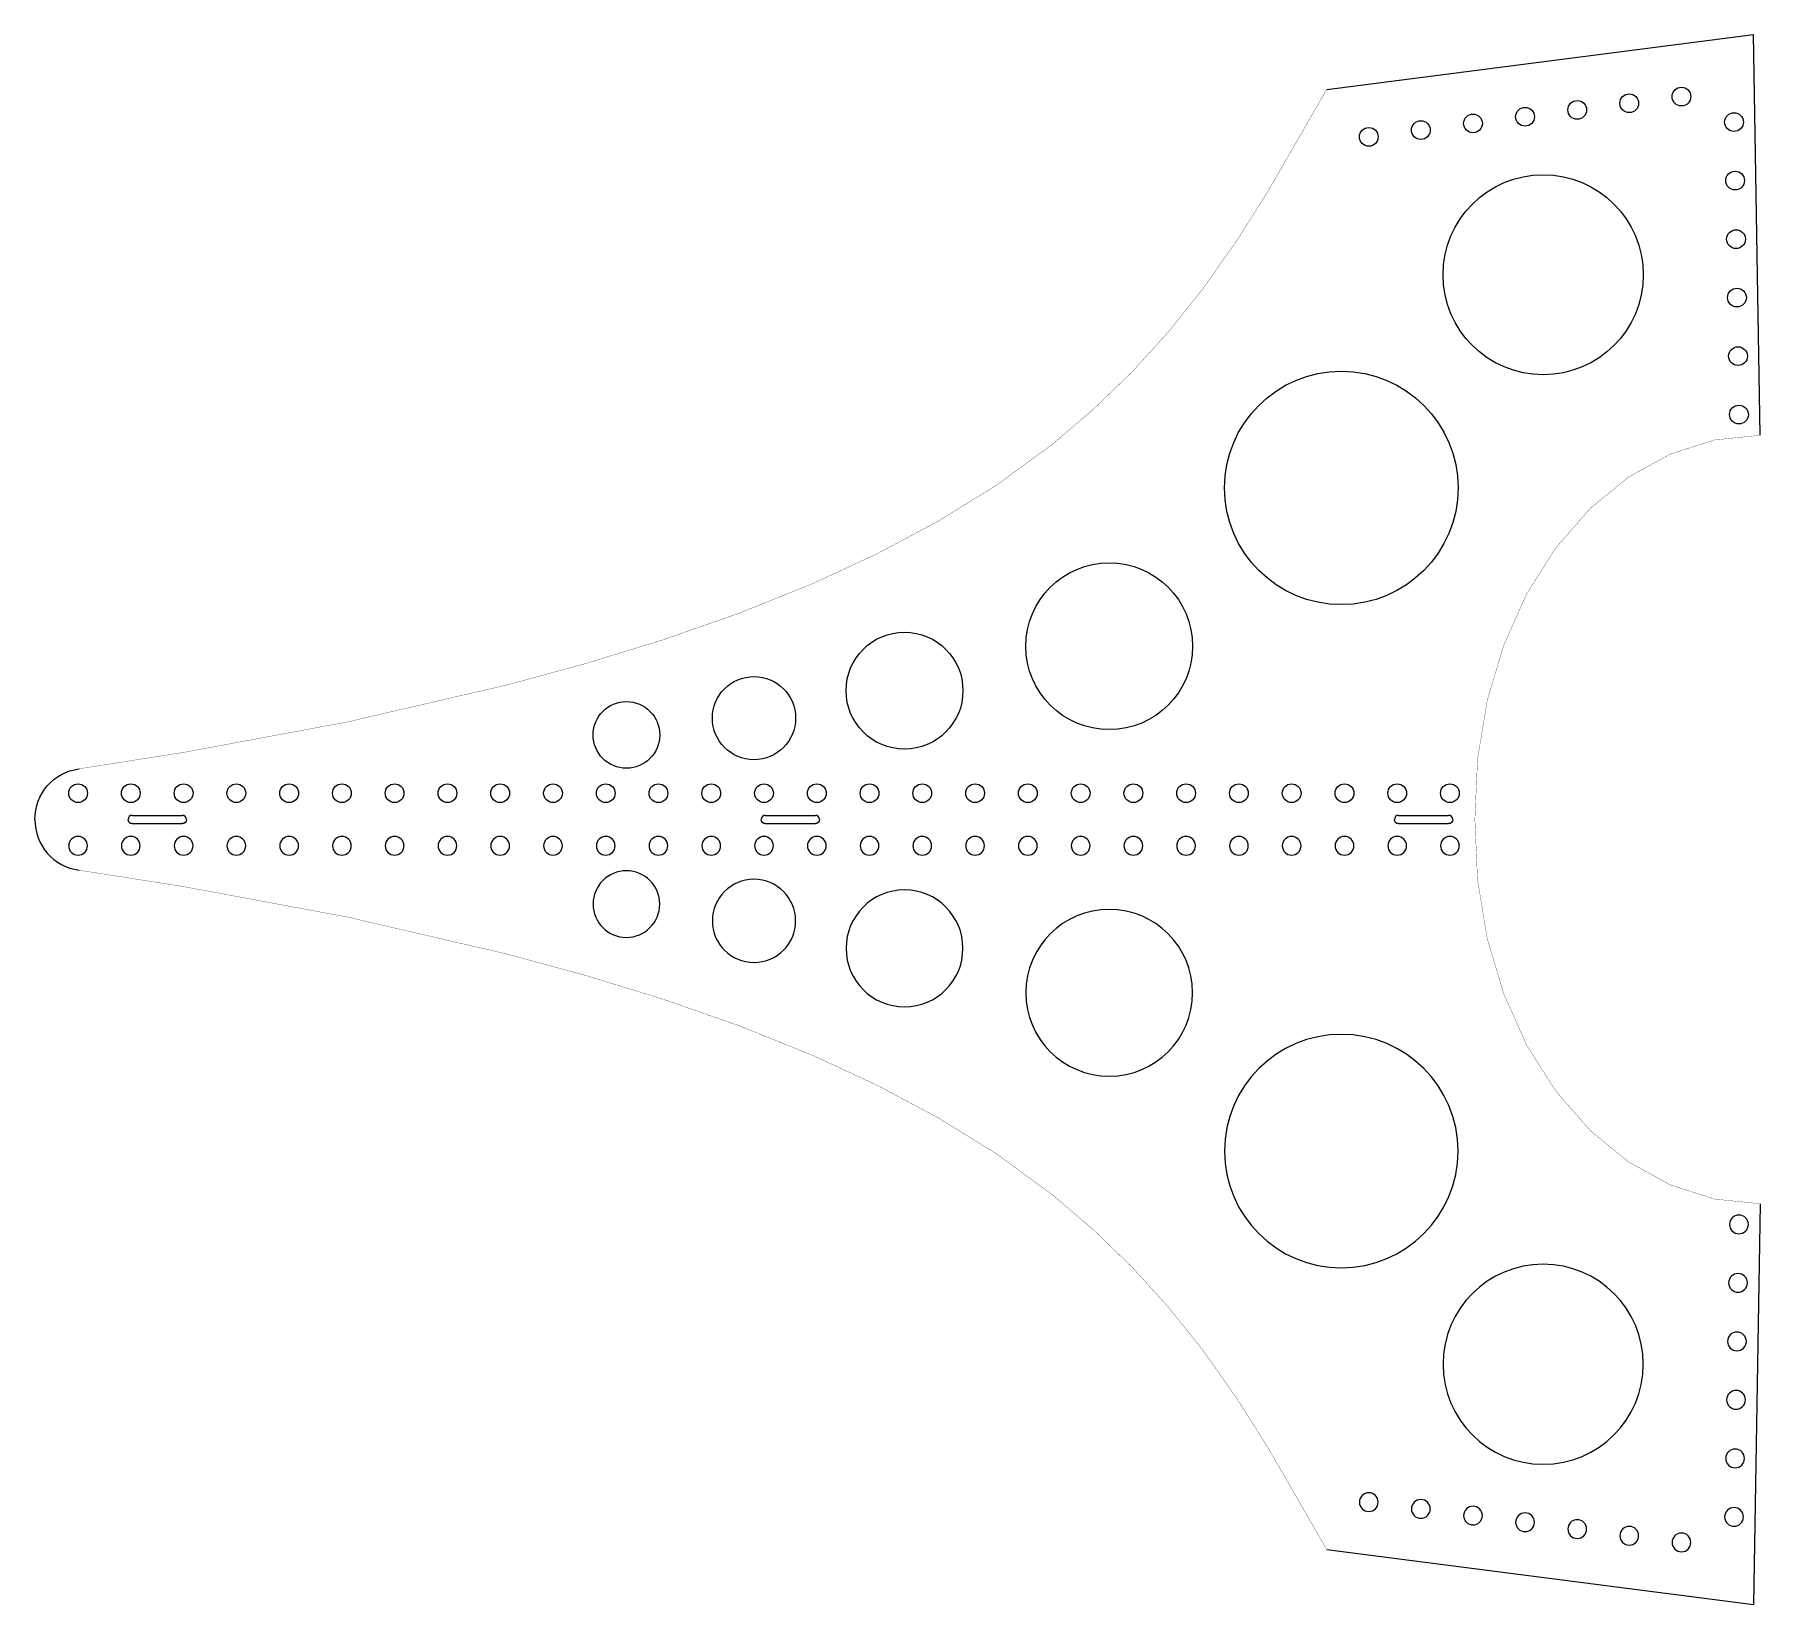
# Model space of a CAD drawing. Extents: x 159.9 to 172.8, y -5.9 to 5.9.
import ezdxf

# ---------------------------------------------------------------- set-up
doc = ezdxf.new("R2010")
doc.units = 0
doc.layers.add('QUARTERDECK', color=7, linetype='CONTINUOUS')

msp = doc.modelspace()

# ---------------------------------------------------------------- linework, layer by layer
at = {"layer": 'QUARTERDECK', "color": 0, "linetype": 'CONTINUOUS'}
for p, q in [((169.565, 5.474, 0), (172.764, 5.885, 0)), ((172.814, 2.881, 0), (172.764, 5.885, 0)), ((160.614, 0.031, 0), (160.989, 0.031, 0)), ((165.358, 0.031, 0), (165.733, 0.031, 0)), ((170.103, 0.031, 0), (170.478, 0.031, 0)), ((160.614, -0.031, 0), (160.989, -0.031, 0)), ((165.358, -0.031, 0), (165.733, -0.031, 0)), ((170.103, -0.031, 0), (170.478, -0.031, 0)), ((172.814, -2.881, 0), (172.764, -5.885, 0)), ((169.565, -5.474, 0), (172.764, -5.885, 0))]:
    msp.add_line(p, q, dxfattribs=at)
at = {"layer": 'QUARTERDECK', "color": 0, "linetype": 'CONTINUOUS', "const_width": 0.002}
for points in [[(160.216, 0.38), (161.005, 0.504), (162.224, 0.731), (163.431, 1.011), (164.014, 1.17), (164.591, 1.347), (165.161, 1.546), (165.721, 1.772), (166.193, 1.991), (166.653, 2.236), (167.095, 2.51), (167.514, 2.817), (167.82, 3.079), (168.11, 3.36), (168.381, 3.659), (168.632, 3.973), (168.887, 4.334), (169.123, 4.707), (169.565, 5.474)], [(170.675, 0), (170.695, 0.451), (170.767, 0.89), (170.892, 1.308), (171.064, 1.693), (171.282, 2.037), (171.538, 2.331), (171.826, 2.567), (172.141, 2.74), (172.473, 2.846), (172.814, 2.881)], [(170.675, 0), (170.695, -0.451), (170.767, -0.89), (170.892, -1.308), (171.064, -1.693), (171.282, -2.037), (171.538, -2.331), (171.826, -2.567), (172.141, -2.74), (172.473, -2.846), (172.814, -2.881)], [(160.216, -0.38), (161.005, -0.504), (162.224, -0.731), (163.431, -1.011), (164.014, -1.17), (164.591, -1.347), (165.161, -1.546), (165.721, -1.772), (166.193, -1.991), (166.653, -2.236), (167.095, -2.51), (167.514, -2.817), (167.82, -3.079), (168.11, -3.36), (168.381, -3.659), (168.632, -3.973), (168.887, -4.334), (169.123, -4.707), (169.565, -5.474)]]:
    msp.add_lwpolyline(points, dxfattribs=at)
at = {"layer": 'QUARTERDECK', "color": 0, "linetype": 'CONTINUOUS', "extrusion": (-2.42908e-08, 1.13429e-08, 1)}
for centre, radius in [((171.832, 5.37, 0), 0.0703), ((172.223, 5.42, 0), 0.0703), ((171.051, 5.269, 0), 0.0703), ((171.442, 5.32, 0), 0.0703), ((169.88, 5.118, 0), 0.0703), ((170.27, 5.169, 0), 0.0703), ((170.661, 5.219, 0), 0.0703), ((172.617, 5.229, 0), 0.0703), ((171.187, 4.084, 0), 0.75), ((172.625, 4.79, 0), 0.0703), ((172.632, 4.351, 0), 0.0703), ((172.639, 3.913, 0), 0.0703), ((172.647, 3.474, 0), 0.0703), ((169.674, 2.486, 0), 0.875), ((172.654, 3.036, 0), 0.0703), ((167.935, 1.299, 0), 0.625), ((166.401, 0.966, 0), 0.438), ((165.273, 0.76, 0), 0.312), ((164.317, 0.634, 0), 0.25), ((160.208, 0.197, 0), 0.0703), ((160.603, 0.197, 0), 0.0703), ((160.999, 0.197, 0), 0.0703), ((161.394, 0.197, 0), 0.0703), ((161.79, 0.197, 0), 0.0703), ((162.185, 0.197, 0), 0.0703), ((162.58, 0.197, 0), 0.0703), ((162.976, 0.197, 0), 0.0703), ((163.371, 0.197, 0), 0.0703), ((163.767, 0.197, 0), 0.0703), ((164.162, 0.197, 0), 0.0703), ((164.557, 0.197, 0), 0.0703), ((164.953, 0.197, 0), 0.0703), ((165.348, 0.197, 0), 0.0703), ((165.744, 0.197, 0), 0.0703), ((166.139, 0.197, 0), 0.0703), ((166.534, 0.197, 0), 0.0703), ((166.93, 0.197, 0), 0.0703), ((167.325, 0.197, 0), 0.0703), ((167.721, 0.197, 0), 0.0703), ((168.116, 0.197, 0), 0.0703), ((168.511, 0.197, 0), 0.0703), ((168.907, 0.197, 0), 0.0703), ((169.302, 0.197, 0), 0.0703), ((169.698, 0.197, 0), 0.0703), ((170.093, 0.197, 0), 0.0703), ((170.488, 0.197, 0), 0.0703)]:
    msp.add_circle(centre, radius, dxfattribs=at)
at = {"layer": 'QUARTERDECK', "color": 0, "linetype": 'CONTINUOUS', "extrusion": (2.42908e-08, 1.13429e-08, -1)}
for centre, radius in [((-160.208, -0.197, 0), 0.0703), ((-160.603, -0.197, 0), 0.0703), ((-160.999, -0.197, 0), 0.0703), ((-161.394, -0.197, 0), 0.0703), ((-161.79, -0.197, 0), 0.0703), ((-162.185, -0.197, 0), 0.0703), ((-162.58, -0.197, 0), 0.0703), ((-162.976, -0.197, 0), 0.0703), ((-163.371, -0.197, 0), 0.0703), ((-163.767, -0.197, 0), 0.0703), ((-164.162, -0.197, 0), 0.0703), ((-164.557, -0.197, 0), 0.0703), ((-164.953, -0.197, 0), 0.0703), ((-165.348, -0.197, 0), 0.0703), ((-165.744, -0.197, 0), 0.0703), ((-166.139, -0.197, 0), 0.0703), ((-166.534, -0.197, 0), 0.0703), ((-166.93, -0.197, 0), 0.0703), ((-167.325, -0.197, 0), 0.0703), ((-167.721, -0.197, 0), 0.0703), ((-168.116, -0.197, 0), 0.0703), ((-168.511, -0.197, 0), 0.0703), ((-168.907, -0.197, 0), 0.0703), ((-169.302, -0.197, 0), 0.0703), ((-169.698, -0.197, 0), 0.0703), ((-170.093, -0.197, 0), 0.0703), ((-170.488, -0.197, 0), 0.0703), ((-164.317, -0.634, 0), 0.25), ((-165.273, -0.76, 0), 0.312), ((-166.401, -0.966, 0), 0.438), ((-167.935, -1.299, 0), 0.625), ((-169.674, -2.486, 0), 0.875), ((-172.654, -3.036, 0), 0.0703), ((-171.187, -4.084, 0), 0.75), ((-172.647, -3.474, 0), 0.0703), ((-172.639, -3.913, 0), 0.0703), ((-172.632, -4.351, 0), 0.0703), ((-172.625, -4.79, 0), 0.0703), ((-169.88, -5.118, 0), 0.0703), ((-170.27, -5.169, 0), 0.0703), ((-170.661, -5.219, 0), 0.0703), ((-172.617, -5.229, 0), 0.0703), ((-171.051, -5.269, 0), 0.0703), ((-171.442, -5.32, 0), 0.0703), ((-171.832, -5.37, 0), 0.0703), ((-172.223, -5.42, 0), 0.0703)]:
    msp.add_circle(centre, radius, dxfattribs=at)
at = {"layer": 'QUARTERDECK', "color": 0, "linetype": 'CONTINUOUS', "extrusion": (2.42908e-08, -1.13429e-08, -1)}
msp.add_arc((-160.261, 0.006, 0), 0.376, 359.0322, 83.1558, dxfattribs=at)
at = {"layer": 'QUARTERDECK', "color": 0, "linetype": 'CONTINUOUS', "extrusion": (-2.42908e-08, -1.13429e-08, 1)}
msp.add_arc((160.261, -0.006, 0), 0.376, 179.0322, 263.1558, dxfattribs=at)
at = {"layer": 'QUARTERDECK', "color": 0, "linetype": 'CONTINUOUS', "extrusion": (-2.42908e-08, 1.13429e-08, 1)}
for centre, start, end in [((160.614, 0, 0), 90, 180), ((160.989, 0, 0), 360, 90), ((165.358, 0, 0), 90, 180), ((165.733, 0, 0), 360, 90), ((170.103, 0, 0), 90, 180), ((170.478, 0, 0), 360, 90)]:
    msp.add_arc(centre, 0.0312, start, end, dxfattribs=at)
at = {"layer": 'QUARTERDECK', "color": 0, "linetype": 'CONTINUOUS', "extrusion": (2.42908e-08, 1.13429e-08, -1)}
for centre, start, end in [((-160.614, 0, 0), 270, 0), ((-165.358, 0, 0), 270, 0), ((-165.733, 0, 0), 180, 270), ((-170.103, 0, 0), 270, 0), ((-170.478, 0, 0), 180, 270)]:
    msp.add_arc(centre, 0.0312, start, end, dxfattribs=at)
at = {"layer": 'QUARTERDECK', "color": 0, "linetype": 'CONTINUOUS', "extrusion": (1.31818e-08, 0.318959, 0.947768)}
for centre, start, end in [((-160.614, 0, 0), 360, 0.0001), ((-160.989, 0, 0), 180, 180.0001), ((-165.358, 0, 0), 359.999, 360), ((-165.733, 0, 0), 180, 180.0011), ((-170.103, 0, 0), 359.998, 360), ((-170.478, 0, 0), 180, 180.0021)]:
    msp.add_arc(centre, 0.0312, start, end, dxfattribs=at)
at = {"layer": 'QUARTERDECK', "color": 0, "linetype": 'CONTINUOUS', "extrusion": (2.42908e-08, 0.318959, -0.947768)}
for centre, start, end in [((-160.614, 0, 0), 360, 0.0001), ((-160.989, 0, 0), 180, 180.0001), ((-165.358, 0, 0), 359.999, 360), ((-165.733, 0, 0), 180, 180.0011), ((-170.103, 0, 0), 359.998, 360), ((-170.478, 0, 0), 180, 180.0021)]:
    msp.add_arc(centre, 0.0312, start, end, dxfattribs=at)
at = {"layer": 'QUARTERDECK', "color": 0, "linetype": 'CONTINUOUS', "extrusion": (2.42909e-08, 1.13429e-08, -1)}
msp.add_arc((-160.989, 0, 0), 0.0312, 180, 270, dxfattribs=at)

doc.saveas('drawing.dxf')
